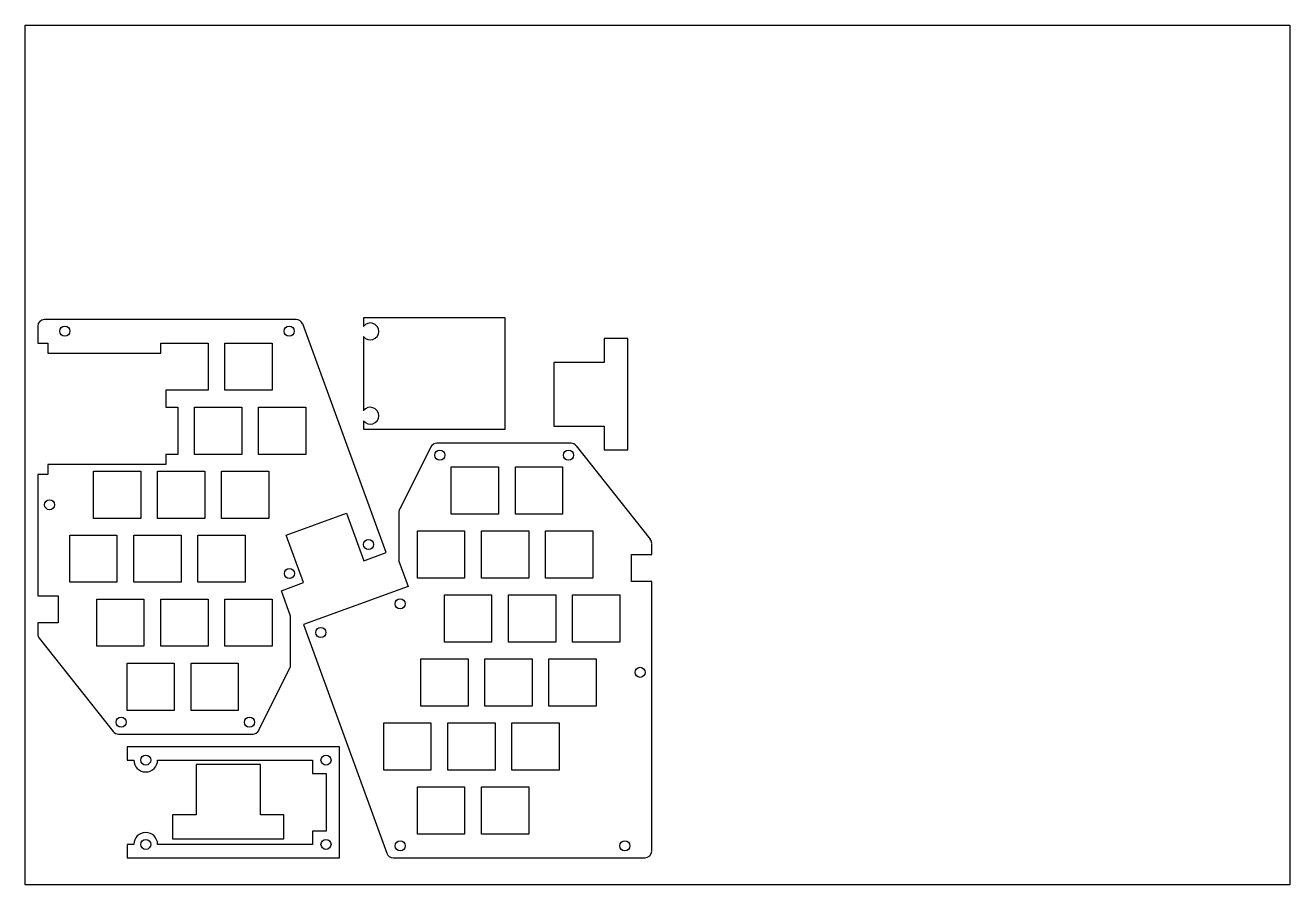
# Model space of a CAD drawing. Extents: x 0 to 375, y 0 to 255.
import ezdxf

# ---------------------------------------------------------------- set-up
doc = ezdxf.new("R2010")
doc.units = 0
doc.layers.add('LAGER_1', color=7, linetype='CONTINUOUS')

# ---------------------------------------------------------------- blocks, each defined once
blk = doc.blocks.new('BLOCK_2')
at = {"layer": 'LAGER_1'}
blk.add_lwpolyline([(0, 0), (0, 255.02), (375.03, 255.02), (375.03, 0), (0, 0)], dxfattribs=at)
at = {"layer": 'LAGER_1', "color": 7}
for points in [[(3.68, 165.73), (3.68, 160.72), (6.67, 160.72), (6.67, 157.73), (40.2, 157.73)], [(80.39, 167.7), (5.72, 167.7)], [(107, 98.55), (82.3, 166.43)], [(100.33, 168.21), (100.33, 165.67)], [(142.3, 168.21), (100.33, 168.21)], [(142.3, 135.19), (142.3, 168.21)], [(100.33, 162.69), (100.33, 140.65)], [(156.72, 155), (156.72, 136.02), (171.7, 136.02), (171.7, 129.03), (178.69, 129.03), (178.69, 162.05), (171.7, 162.05), (171.7, 155), (156.72, 155)], [(40.2, 157.73), (40.2, 160.72), (54.23, 160.72), (54.23, 146.75), (41.72, 146.75)], [(59.18, 160.72), (73.22, 160.72), (73.22, 146.75), (59.18, 146.75), (59.18, 160.72)], [(41.72, 146.75), (41.72, 141.73)], [(41.72, 141.73), (45.21, 141.73), (45.21, 127.7), (41.72, 127.7)], [(50.23, 141.73), (64.2, 141.73), (64.2, 127.7), (50.23, 127.7), (50.23, 141.73)], [(83.19, 127.7), (69.21, 127.7), (69.21, 141.73), (83.19, 141.73), (83.19, 127.7)], [(100.33, 137.67), (100.33, 135.19)], [(100.33, 135.19), (142.3, 135.19)], [(41.72, 127.7), (41.72, 124.71), (6.67, 124.71), (6.67, 121.73), (3.68, 121.73), (3.68, 85.72)], [(120.27, 129.92), (111.06, 111.44)], [(161.86, 131), (122.05, 131)], [(185.42, 102.55), (163.45, 130.24)], [(140.33, 109.98), (126.3, 109.98), (126.3, 124.02), (140.33, 124.02), (140.33, 109.98)], [(145.35, 124.02), (159.32, 124.02), (159.32, 109.98), (145.35, 109.98), (145.35, 124.02)], [(20.19, 122.75), (34.23, 122.75), (34.23, 108.71), (20.19, 108.71), (20.19, 122.75)], [(39.18, 122.75), (53.21, 122.75), (53.21, 108.71), (39.18, 108.71), (39.18, 122.75)], [(72.2, 108.71), (58.23, 108.71), (58.23, 122.75), (72.2, 122.75), (72.2, 108.71)], [(77.41, 103.7), (95.25, 110.24), (100.39, 96.14)], [(110.81, 110.55), (110.81, 96.01)], [(116.33, 105.03), (130.3, 105.03), (130.3, 91), (116.33, 91), (116.33, 105.03)], [(135.32, 91), (135.32, 105.03), (149.35, 105.03), (149.35, 91), (135.32, 91)], [(154.3, 91), (154.3, 105.03), (168.34, 105.03), (168.34, 91), (154.3, 91)], [(27.18, 103.7), (27.18, 89.73), (13.21, 89.73), (13.21, 103.7), (27.18, 103.7)], [(46.23, 103.7), (46.23, 89.73), (32.19, 89.73), (32.19, 103.7), (46.23, 103.7)], [(65.21, 89.73), (51.18, 89.73), (51.18, 103.7), (65.21, 103.7), (65.21, 89.73)], [(82.55, 89.66), (77.41, 103.7)], [(185.8, 97.98), (185.8, 101.28)], [(100.39, 96.14), (107, 98.55)], [(185.8, 89.98), (179.83, 89.98), (179.83, 97.98), (185.8, 97.98)], [(110.81, 96.01), (113.54, 88.52), (82.55, 77.22)], [(78.68, 79.69), (75.95, 87.25), (82.55, 89.66)], [(185.8, 10.03), (185.8, 89.98)], [(3.68, 85.72), (9.72, 85.72), (9.72, 77.72), (3.68, 77.72)], [(35.18, 84.71), (35.18, 70.74), (21.21, 70.74), (21.21, 84.71), (35.18, 84.71)], [(54.23, 84.71), (54.23, 70.74), (40.2, 70.74), (40.2, 84.71), (54.23, 84.71)], [(73.22, 70.74), (59.18, 70.74), (59.18, 84.71), (73.22, 84.71), (73.22, 70.74)], [(124.33, 85.98), (138.3, 85.98), (138.3, 72.01), (124.33, 72.01), (124.33, 85.98)], [(143.32, 72.01), (143.32, 85.98), (157.35, 85.98), (157.35, 72.01), (143.32, 72.01)], [(162.31, 72.01), (162.31, 85.98), (176.34, 85.98), (176.34, 72.01), (162.31, 72.01)], [(78.68, 65.21), (78.68, 79.69)], [(3.68, 77.72), (3.68, 74.42)], [(82.55, 77.22), (107.25, 9.33)], [(4.13, 73.15), (26.1, 45.47)], [(44.2, 51.69), (30.23, 51.69), (30.23, 65.72), (44.2, 65.72), (44.2, 51.69)], [(49.21, 65.72), (63.18, 65.72), (63.18, 51.69), (49.21, 51.69), (49.21, 65.72)], [(69.28, 45.85), (78.49, 64.33)], [(117.35, 66.99), (131.32, 66.99), (131.32, 53.02), (117.35, 53.02), (117.35, 66.99)], [(150.3, 53.02), (136.33, 53.02), (136.33, 66.99), (150.3, 66.99), (150.3, 53.02)], [(169.29, 53.02), (155.32, 53.02), (155.32, 66.99), (169.29, 66.99), (169.29, 53.02)], [(106.3, 48.01), (120.33, 48.01), (120.33, 34.04), (106.3, 34.04), (106.3, 48.01)], [(139.32, 34.04), (125.35, 34.04), (125.35, 48.01), (139.32, 48.01), (139.32, 34.04)], [(158.31, 34.04), (144.34, 34.04), (144.34, 48.01), (158.31, 48.01), (158.31, 34.04)], [(27.69, 44.7), (67.44, 44.7)], [(30.23, 11.94), (30.23, 7.94), (93.22, 7.94), (93.22, 40.96), (30.23, 40.96), (30.23, 36.96)], [(30.23, 36.96), (32.19, 36.96)], [(39.18, 36.96), (85.22, 36.96), (85.22, 32.96), (89.22, 32.96)], [(69.72, 35.69), (50.67, 35.69), (50.67, 20.7), (43.69, 20.7), (43.69, 13.65), (76.71, 13.65), (76.71, 20.7), (69.72, 20.7), (69.72, 35.69)], [(89.22, 32.96), (89.22, 15.94), (85.22, 15.94), (85.22, 11.94), (39.18, 11.94)], [(130.3, 14.99), (116.33, 14.99), (116.33, 29.02), (130.3, 29.02), (130.3, 14.99)], [(135.32, 29.02), (149.35, 29.02), (149.35, 14.99), (135.32, 14.99), (135.32, 29.02)], [(32.19, 11.94), (30.23, 11.94)], [(109.16, 8), (183.83, 8)]]:
    blk.add_lwpolyline(points, dxfattribs=at)
for points in [[(5.68, 167.7), (4.58, 167.7), (3.68, 166.81), (3.68, 165.7)], [(82.24, 166.39), (81.95, 167.18), (81.2, 167.7), (80.36, 167.7)], [(122.08, 131), (121.32, 131), (120.63, 130.57), (120.29, 129.9)], [(163.4, 130.24), (163.02, 130.72), (162.44, 131), (161.83, 131)], [(111.02, 111.42), (110.88, 111.14), (110.81, 110.83), (110.81, 110.52)], [(185.8, 101.31), (185.8, 101.77), (185.65, 102.2), (185.37, 102.56)], [(3.68, 74.39), (3.68, 73.94), (3.84, 73.5), (4.12, 73.15)], [(78.47, 64.29), (78.6, 64.57), (78.68, 64.87), (78.68, 65.18)], [(26.09, 45.46), (26.47, 44.98), (27.04, 44.7), (27.65, 44.7)], [(67.47, 44.7), (68.23, 44.7), (68.92, 45.13), (69.26, 45.81)], [(107.25, 9.32), (107.53, 8.53), (108.28, 8), (109.12, 8)], [(183.8, 8), (184.91, 8), (185.8, 8.9), (185.8, 10)]]:
    blk.add_open_spline(points, degree=3, dxfattribs=at)
for points, knots in [([(11.72, 165.73), (10.89, 165.73), (10.22, 165.07), (10.22, 164.24), (10.22, 163.42), (10.89, 162.75), (11.72, 162.75), (12.54, 162.75), (13.21, 163.42), (13.21, 164.24), (13.21, 165.07), (12.54, 165.73), (11.72, 165.73)], [0, 0, 0, 0, 1, 1, 1, 2, 2, 2, 3, 3, 3, 4, 4, 4, 4]), ([(78.26, 165.73), (77.44, 165.73), (76.77, 165.07), (76.77, 164.24), (76.77, 163.42), (77.44, 162.75), (78.26, 162.75), (79.09, 162.75), (79.76, 163.42), (79.76, 164.24), (79.76, 165.07), (79.09, 165.73), (78.26, 165.73)], [0, 0, 0, 0, 1, 1, 1, 2, 2, 2, 3, 3, 3, 4, 4, 4, 4]), ([(100.32, 162.67), (100.97, 161.81), (102.1, 161.46), (103.12, 161.8), (104.15, 162.14), (104.84, 163.1), (104.84, 164.18), (104.84, 165.26), (104.15, 166.22), (103.12, 166.56), (102.1, 166.9), (100.97, 166.55), (100.32, 165.68)], [0, 0, 0, 0, 1, 1, 1, 2, 2, 2, 3, 3, 3, 4, 4, 4, 4]), ([(100.32, 137.66), (100.97, 136.79), (102.1, 136.44), (103.12, 136.78), (104.15, 137.12), (104.84, 138.08), (104.84, 139.16), (104.84, 140.24), (104.15, 141.2), (103.12, 141.54), (102.1, 141.88), (100.97, 141.53), (100.32, 140.67)], [0, 0, 0, 0, 1, 1, 1, 2, 2, 2, 3, 3, 3, 4, 4, 4, 4]), ([(122.97, 125.98), (123.79, 125.98), (124.46, 126.65), (124.46, 127.48), (124.46, 128.3), (123.79, 128.97), (122.97, 128.97), (122.14, 128.97), (121.48, 128.3), (121.48, 127.48), (121.48, 126.65), (122.14, 125.98), (122.97, 125.98)], [0, 0, 0, 0, 1, 1, 1, 2, 2, 2, 3, 3, 3, 4, 4, 4, 4]), ([(161.13, 125.98), (161.96, 125.98), (162.62, 126.65), (162.62, 127.48), (162.62, 128.3), (161.96, 128.97), (161.13, 128.97), (160.31, 128.97), (159.64, 128.3), (159.64, 127.48), (159.64, 126.65), (160.31, 125.98), (161.13, 125.98)], [0, 0, 0, 0, 1, 1, 1, 2, 2, 2, 3, 3, 3, 4, 4, 4, 4]), ([(7.21, 114.24), (6.38, 114.24), (5.72, 113.57), (5.72, 112.74), (5.71, 111.92), (6.38, 111.25), (7.21, 111.25), (8.03, 111.25), (8.7, 111.92), (8.7, 112.74), (8.7, 113.57), (8.03, 114.24), (7.21, 114.24)], [0, 0, 0, 0, 1, 1, 1, 2, 2, 2, 3, 3, 3, 4, 4, 4, 4]), ([(101.82, 102.43), (101, 102.43), (100.33, 101.76), (100.33, 100.93), (100.33, 100.11), (101, 99.44), (101.82, 99.44), (102.65, 99.44), (103.31, 100.11), (103.31, 100.93), (103.31, 101.76), (102.65, 102.43), (101.82, 102.43)], [0, 0, 0, 0, 1, 1, 1, 2, 2, 2, 3, 3, 3, 4, 4, 4, 4]), ([(78.33, 93.85), (77.5, 93.85), (76.84, 93.19), (76.84, 92.36), (76.83, 91.54), (77.5, 90.87), (78.33, 90.87), (79.15, 90.87), (79.82, 91.54), (79.82, 92.36), (79.82, 93.18), (79.15, 93.85), (78.33, 93.85)], [0, 0, 0, 0, 1, 1, 1, 2, 2, 2, 3, 3, 3, 4, 4, 4, 4]), ([(111.16, 81.85), (111.98, 81.85), (112.65, 82.52), (112.65, 83.34), (112.65, 84.17), (111.98, 84.84), (111.16, 84.84), (110.33, 84.84), (109.66, 84.17), (109.66, 83.34), (109.66, 82.52), (110.33, 81.85), (111.16, 81.85)], [0, 0, 0, 0, 1, 1, 1, 2, 2, 2, 3, 3, 3, 4, 4, 4, 4]), ([(87.66, 73.34), (88.49, 73.34), (89.15, 74.01), (89.15, 74.83), (89.15, 75.66), (88.49, 76.33), (87.66, 76.33), (86.84, 76.33), (86.17, 75.66), (86.17, 74.84), (86.17, 74.01), (86.84, 73.34), (87.66, 73.34)], [0, 0, 0, 0, 1, 1, 1, 2, 2, 2, 3, 3, 3, 4, 4, 4, 4]), ([(182.34, 61.53), (183.16, 61.53), (183.83, 62.2), (183.83, 63.02), (183.83, 63.85), (183.16, 64.52), (182.34, 64.52), (181.52, 64.52), (180.85, 63.85), (180.85, 63.02), (180.85, 62.2), (181.52, 61.53), (182.34, 61.53)], [0, 0, 0, 0, 1, 1, 1, 2, 2, 2, 3, 3, 3, 4, 4, 4, 4]), ([(28.42, 49.72), (27.59, 49.72), (26.92, 49.05), (26.92, 48.23), (26.92, 47.4), (27.59, 46.74), (28.42, 46.74), (29.24, 46.74), (29.91, 47.4), (29.91, 48.23), (29.91, 49.05), (29.24, 49.72), (28.42, 49.72)], [0, 0, 0, 0, 1, 1, 1, 2, 2, 2, 3, 3, 3, 4, 4, 4, 4]), ([(66.52, 49.72), (65.69, 49.72), (65.02, 49.05), (65.02, 48.23), (65.02, 47.4), (65.69, 46.74), (66.52, 46.74), (67.34, 46.74), (68.01, 47.4), (68.01, 48.23), (68.01, 49.05), (67.34, 49.72), (66.52, 49.72)], [0, 0, 0, 0, 1, 1, 1, 2, 2, 2, 3, 3, 3, 4, 4, 4, 4]), ([(35.72, 35.5), (36.54, 35.5), (37.21, 36.16), (37.21, 36.99), (37.21, 37.81), (36.54, 38.48), (35.72, 38.48), (34.89, 38.48), (34.23, 37.81), (34.23, 36.99), (34.23, 36.16), (34.89, 35.5), (35.72, 35.5)], [0, 0, 0, 0, 1, 1, 1, 2, 2, 2, 3, 3, 3, 4, 4, 4, 4]), ([(89.19, 35.5), (90.01, 35.5), (90.68, 36.16), (90.68, 36.99), (90.68, 37.81), (90.01, 38.48), (89.19, 38.48), (88.36, 38.48), (87.69, 37.81), (87.69, 36.99), (87.69, 36.16), (88.36, 35.5), (89.19, 35.5)], [0, 0, 0, 0, 1, 1, 1, 2, 2, 2, 3, 3, 3, 4, 4, 4, 4]), ([(32.19, 36.99), (32.19, 35.04), (33.77, 33.46), (35.72, 33.46), (37.66, 33.46), (39.24, 35.04), (39.24, 36.99)], [0, 0, 0, 0, 1, 1, 1, 2, 2, 2, 2]), ([(39.24, 11.97), (39.24, 13.92), (37.67, 15.49), (35.72, 15.49), (33.77, 15.49), (32.19, 13.92), (32.19, 11.97)], [0, 0, 0, 0, 1, 1, 1, 2, 2, 2, 2]), ([(35.72, 10.48), (36.54, 10.48), (37.21, 11.15), (37.21, 11.97), (37.21, 12.79), (36.54, 13.46), (35.72, 13.46), (34.89, 13.46), (34.23, 12.79), (34.23, 11.97), (34.23, 11.15), (34.89, 10.48), (35.72, 10.48)], [0, 0, 0, 0, 1, 1, 1, 2, 2, 2, 3, 3, 3, 4, 4, 4, 4]), ([(89.19, 10.48), (90.01, 10.48), (90.68, 11.15), (90.68, 11.97), (90.68, 12.79), (90.01, 13.46), (89.19, 13.46), (88.36, 13.46), (87.69, 12.79), (87.69, 11.97), (87.69, 11.15), (88.36, 10.48), (89.19, 10.48)], [0, 0, 0, 0, 1, 1, 1, 2, 2, 2, 3, 3, 3, 4, 4, 4, 4]), ([(111.22, 10.03), (112.04, 10.03), (112.71, 10.7), (112.71, 11.53), (112.71, 12.35), (112.04, 13.02), (111.22, 13.02), (110.4, 13.02), (109.73, 12.35), (109.73, 11.53), (109.73, 10.7), (110.4, 10.03), (111.22, 10.03)], [0, 0, 0, 0, 1, 1, 1, 2, 2, 2, 3, 3, 3, 4, 4, 4, 4]), ([(177.83, 10.03), (178.66, 10.03), (179.32, 10.7), (179.32, 11.53), (179.32, 12.35), (178.66, 13.02), (177.83, 13.02), (177.01, 13.02), (176.34, 12.35), (176.34, 11.53), (176.34, 10.7), (177.01, 10.03), (177.83, 10.03)], [0, 0, 0, 0, 1, 1, 1, 2, 2, 2, 3, 3, 3, 4, 4, 4, 4])]:
    blk.add_open_spline(points, degree=3, knots=knots, dxfattribs=at)

msp = doc.modelspace()

# ---------------------------------------------------------------- block references
at = {"layer": 'LAGER_1'}
msp.add_blockref('BLOCK_2', (0, 0), dxfattribs=at)

doc.saveas('drawing.dxf')
